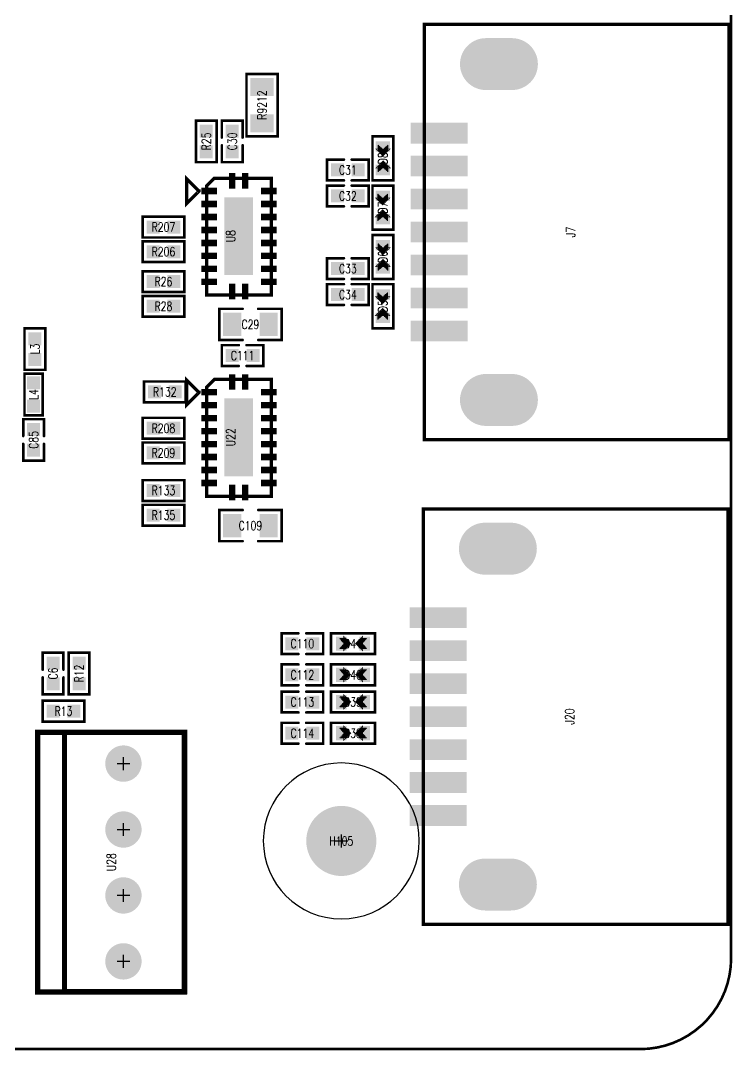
# Model space of a CAD drawing. Extents: x -4 to 157, y -7 to 87.
# Drawn here: x 129.15 to 156.56, y -3.57 to 36.11 of the extents above; entities that cross this region are included whole.
import ezdxf
from ezdxf.enums import TextEntityAlignment as Align

# ---------------------------------------------------------------- set-up
doc = ezdxf.new("R2010")
doc.units = 0
for name, pattern in [('KEEPOUT_00001000$0', [2, 1, 1]), ('TRMIDX_0', [2, 1, 1]), ('TRMIDX_1', [2, 1, 1])]:
    doc.linetypes.add(name, pattern=pattern)
for name, color, linetype in [('BOARD_OUTLINE_00', 254, 'CONTINUOUS'), ('DRIL_NPLTE_THRU_01', 3, 'CONTINUOUS'), ('DRIL_NPLTE_THRU_02', 171, 'CONTINUOUS'), ('DRIL_NPLTE_THRU_03', 222, 'CONTINUOUS'), ('DRIL_NPLTE_THRU_04', 2, 'CONTINUOUS'), ('DRIL_PLTE_THRU_01', 3, 'CONTINUOUS'), ('DRIL_PLTE_THRU_02', 171, 'CONTINUOUS'), ('DRIL_PLTE_THRU_03', 222, 'CONTINUOUS'), ('DRIL_PLTE_THRU_04', 2, 'CONTINUOUS'), ('DRIL_SYMBOL', 254, 'CONTINUOUS'), ('KEEPOUT_-1', 254, 'CONTINUOUS'), ('PADS_BOT', 56, 'CONTINUOUS'), ('PADS_INNER', 96, 'CONTINUOUS'), ('PADS_TOP', 96, 'CONTINUOUS'), ('PART_NAME_126', 6, 'CONTINUOUS'), ('PART_TOP_2DLINE_00', 255, 'CONTINUOUS'), ('PART_TOP_2DLINE_126', 255, 'CONTINUOUS'), ('PART_TOP_COPPER_01', 255, 'CONTINUOUS')]:
    doc.layers.add(name, color=color, linetype=linetype)
doc.styles.add('W0$05', font='simplex', dxfattribs={"width": 0.75})

# ---------------------------------------------------------------- blocks, each defined once
blk = doc.blocks.new('BOARD_5')
at = {"layer": 'BOARD_OUTLINE_00', "const_width": 0.1}
blk.add_lwpolyline([(0, -3.5, -0.414214), (3.5, 0), (156.51, 0, -0.414214), (160.01, -3.5), (160.01, -86.52, -0.414214), (156.51, -90.02), (3.5, -90.02, -0.414214), (0, -86.52)], format="xyb", close=True, dxfattribs=at)
blk = doc.blocks.new('SMOOTH_0$1')
at = {"const_width": 0.05}
blk.add_lwpolyline([(-0.025, 0, 1), (0.025, 0, 1)], format="xyb", close=True, dxfattribs=at)
blk = doc.blocks.new('PART_BODY_TOP_278')
at = {"layer": 'PART_TOP_2DLINE_126', "const_width": 0.1}
for points in [[(-0.3, 0.6), (-1.2, 0.6), (-1.2, -0.6), (-0.3, -0.6)], [(0.3, -0.6), (1.2, -0.6), (1.2, 0.6), (0.3, 0.6)]]:
    blk.add_lwpolyline(points, dxfattribs=at)
at = {"layer": 'PART_TOP_2DLINE_126'}
for p in [(-1.2, 0.6), (-0.3, 0.6), (0.3, 0.6), (1.2, 0.6), (-1.2, -0.6), (-0.3, -0.6), (0.3, -0.6), (1.2, -0.6)]:
    blk.add_blockref('SMOOTH_0$1', p, dxfattribs=at)
blk = doc.blocks.new('DRIL_HOLE_0')
blk.add_lwpolyline([(0, 0, 1), (0, 0, 1)], format="xyb", close=True)
blk = doc.blocks.new('PAD_0')
blk.add_lwpolyline([(0, 0, 1), (0, 0, 1)], format="xyb", close=True)
blk = doc.blocks.new('PAD_14')
at = {"const_width": 0.7}
blk.add_lwpolyline([(-0.45, 0), (0.45, 0)], dxfattribs=at)
blk = doc.blocks.new('STK_TOP_10')
at = {"layer": 'DRIL_PLTE_THRU_01'}
blk.add_blockref('DRIL_HOLE_0', (0, 0), dxfattribs=at)
at = {"layer": 'DRIL_PLTE_THRU_02'}
blk.add_blockref('DRIL_HOLE_0', (0, 0), dxfattribs=at)
at = {"layer": 'DRIL_PLTE_THRU_03'}
blk.add_blockref('DRIL_HOLE_0', (0, 0), dxfattribs=at)
at = {"layer": 'DRIL_PLTE_THRU_04'}
blk.add_blockref('DRIL_HOLE_0', (0, 0), dxfattribs=at)
at = {"layer": 'PADS_BOT'}
blk.add_blockref('PAD_0', (0, 0), dxfattribs=at)
at = {"layer": 'PADS_INNER'}
blk.add_blockref('PAD_0', (0, 0), dxfattribs=at)
at = {"layer": 'PADS_TOP', "rotation": 90}
blk.add_blockref('PAD_14', (0, 0), dxfattribs=at)
blk = doc.blocks.new('SYM_TOP_8')
for name, p in [('STK_TOP_10', (-0.7, 0)), ('STK_TOP_10', (0.7, 0)), ('PART_BODY_TOP_278', (0, 0))]:
    blk.add_blockref(name, p)
blk = doc.blocks.new('PART_TOP_9')
blk.add_blockref('SYM_TOP_8', (0, 0))
at = {"layer": 'PART_NAME_126', "style": 'W0$05', "width": 0.75}
blk.add_text('C109', height=0.35, dxfattribs=at).set_placement((0, 0), align=Align.MIDDLE_CENTER)
blk = doc.blocks.new('PART_BODY_TOP_275')
at = {"layer": 'PART_TOP_2DLINE_126', "const_width": 0.1}
for points in [[(-0.15, 0.4), (-0.8, 0.4), (-0.8, -0.4), (-0.15, -0.4)], [(0.15, -0.4), (0.8, -0.4), (0.8, 0.4), (0.15, 0.4)]]:
    blk.add_lwpolyline(points, dxfattribs=at)
at = {"layer": 'PART_TOP_2DLINE_126'}
for p in [(-0.8, 0.4), (-0.15, 0.4), (0.15, 0.4), (0.8, 0.4), (-0.8, -0.4), (-0.15, -0.4), (0.15, -0.4), (0.8, -0.4)]:
    blk.add_blockref('SMOOTH_0$1', p, dxfattribs=at)
blk = doc.blocks.new('PAD_11')
at = {"const_width": 0.5}
blk.add_lwpolyline([(-0.25, 0), (0.25, 0)], dxfattribs=at)
blk = doc.blocks.new('STK_TOP_7')
at = {"layer": 'DRIL_PLTE_THRU_01'}
blk.add_blockref('DRIL_HOLE_0', (0, 0), dxfattribs=at)
at = {"layer": 'DRIL_PLTE_THRU_02'}
blk.add_blockref('DRIL_HOLE_0', (0, 0), dxfattribs=at)
at = {"layer": 'DRIL_PLTE_THRU_03'}
blk.add_blockref('DRIL_HOLE_0', (0, 0), dxfattribs=at)
at = {"layer": 'DRIL_PLTE_THRU_04'}
blk.add_blockref('DRIL_HOLE_0', (0, 0), dxfattribs=at)
at = {"layer": 'PADS_BOT'}
blk.add_blockref('PAD_0', (0, 0), dxfattribs=at)
at = {"layer": 'PADS_INNER'}
blk.add_blockref('PAD_0', (0, 0), dxfattribs=at)
at = {"layer": 'PADS_TOP'}
blk.add_blockref('PAD_11', (0, 0), dxfattribs=at)
blk = doc.blocks.new('SYM_TOP_5')
for name, p in [('PART_BODY_TOP_275', (0, 0)), ('STK_TOP_7', (-0.4, 0)), ('STK_TOP_7', (0.4, 0))]:
    blk.add_blockref(name, p)
blk = doc.blocks.new('PART_TOP_11')
blk.add_blockref('SYM_TOP_5', (0, 0))
at = {"layer": 'PART_NAME_126', "style": 'W0$05', "width": 0.75}
blk.add_text('C110', height=0.35, dxfattribs=at).set_placement((0, 0), align=Align.MIDDLE_CENTER)
blk = doc.blocks.new('PART_TOP_12')
blk.add_blockref('SYM_TOP_5', (0, 0))
at = {"layer": 'PART_NAME_126', "style": 'W0$05', "width": 0.75}
blk.add_text('C111', height=0.35, dxfattribs=at).set_placement((0, 0), align=Align.MIDDLE_CENTER)
blk = doc.blocks.new('PART_TOP_13')
blk.add_blockref('SYM_TOP_5', (0, 0))
at = {"layer": 'PART_NAME_126', "style": 'W0$05', "width": 0.75}
blk.add_text('C112', height=0.35, dxfattribs=at).set_placement((0, 0), align=Align.MIDDLE_CENTER)
blk = doc.blocks.new('PART_TOP_14')
blk.add_blockref('SYM_TOP_5', (0, 0))
at = {"layer": 'PART_NAME_126', "style": 'W0$05', "width": 0.75}
blk.add_text('C113', height=0.35, dxfattribs=at).set_placement((0, 0), align=Align.MIDDLE_CENTER)
blk = doc.blocks.new('PART_TOP_15')
blk.add_blockref('SYM_TOP_5', (0, 0))
at = {"layer": 'PART_NAME_126', "style": 'W0$05', "width": 0.75}
blk.add_text('C114', height=0.35, dxfattribs=at).set_placement((0, 0), align=Align.MIDDLE_CENTER)
blk = doc.blocks.new('PART_TOP_71')
blk.add_blockref('SYM_TOP_8', (0, 0))
at = {"layer": 'PART_NAME_126', "style": 'W0$05', "width": 0.75}
blk.add_text('C29', height=0.35, dxfattribs=at).set_placement((0, 0), align=Align.MIDDLE_CENTER)
blk = doc.blocks.new('PART_TOP_73')
blk.add_blockref('SYM_TOP_5', (0, 0))
at = {"layer": 'PART_NAME_126', "style": 'W0$05', "width": 0.75}
blk.add_text('C30', height=0.35, dxfattribs=at).set_placement((0, 0), align=Align.MIDDLE_CENTER)
blk = doc.blocks.new('PART_TOP_74')
blk.add_blockref('SYM_TOP_5', (0, 0))
at = {"layer": 'PART_NAME_126', "style": 'W0$05', "width": 0.75}
blk.add_text('C31', height=0.35, dxfattribs=at).set_placement((0, 0), align=Align.MIDDLE_CENTER)
blk = doc.blocks.new('PART_TOP_75')
blk.add_blockref('SYM_TOP_5', (0, 0))
at = {"layer": 'PART_NAME_126', "style": 'W0$05', "width": 0.75}
blk.add_text('C32', height=0.35, dxfattribs=at).set_placement((0, 0), align=Align.MIDDLE_CENTER)
blk = doc.blocks.new('PART_TOP_76')
blk.add_blockref('SYM_TOP_5', (0, 0))
at = {"layer": 'PART_NAME_126', "style": 'W0$05', "width": 0.75}
blk.add_text('C33', height=0.35, dxfattribs=at).set_placement((0, 0), align=Align.MIDDLE_CENTER)
blk = doc.blocks.new('PART_TOP_77')
blk.add_blockref('SYM_TOP_5', (0, 0))
at = {"layer": 'PART_NAME_126', "style": 'W0$05', "width": 0.75}
blk.add_text('C34', height=0.35, dxfattribs=at).set_placement((0, 0), align=Align.MIDDLE_CENTER)
blk = doc.blocks.new('PART_TOP_105')
blk.add_blockref('SYM_TOP_5', (0, 0))
at = {"layer": 'PART_NAME_126', "style": 'W0$05', "width": 0.75}
blk.add_text('C6', height=0.35, rotation=180, dxfattribs=at).set_placement((0, 0), align=Align.MIDDLE_CENTER)
blk = doc.blocks.new('PART_TOP_116')
blk.add_blockref('SYM_TOP_5', (0, 0))
at = {"layer": 'PART_NAME_126', "style": 'W0$05', "width": 0.75}
blk.add_text('C85', height=0.35, rotation=180, dxfattribs=at).set_placement((0, 0), align=Align.MIDDLE_CENTER)
blk = doc.blocks.new('SMOOTH_0$0254')
at = {"const_width": 0.0127}
blk.add_lwpolyline([(-0.00635, 0, 1), (0.00635, 0, 1)], format="xyb", close=True, dxfattribs=at)
blk = doc.blocks.new('SMOOTH_0$0508')
at = {"const_width": 0.0254}
blk.add_lwpolyline([(-0.0127, 0, 1), (0.0127, 0, 1)], format="xyb", close=True, dxfattribs=at)
blk = doc.blocks.new('PART_BODY_TOP_283')
at = {"layer": 'PART_TOP_2DLINE_126', "const_width": 0.1}
blk.add_lwpolyline([(0.85, -0.4), (0.85, 0.4), (-0.85, 0.4), (-0.85, -0.4)], close=True, dxfattribs=at)
at = {"layer": 'PART_TOP_COPPER_01', "linetype": 'TRMIDX_0', "const_width": 0.0508}
for points in [[(-0.3048, 0.1905), (-0.4953, 0.1905)], [(-0.2667, 0.1524), (-0.4572, 0.1524)], [(-0.2413, 0.1143), (-0.4318, 0.1143)], [(-0.2159, 0.0889), (-0.4064, 0.0889)], [(-0.1905, 0.0635), (-0.381, 0.0635)], [(-0.1524, 0.0381), (-0.3429, 0.0381)], [(-0.1397, -0.0127), (-0.3302, -0.0127)], [(-0.127, 0.0127), (-0.3175, 0.0127)], [(-0.3048, -0.1778), (-0.4953, -0.1778)], [(-0.2667, -0.1397), (-0.4572, -0.1397)], [(-0.2286, -0.1016), (-0.4191, -0.1016)], [(-0.2032, -0.0635), (-0.3937, -0.0635)], [(-0.1651, -0.0381), (-0.3556, -0.0381)]]:
    blk.add_lwpolyline(points, dxfattribs=at)
at = {"layer": 'PART_TOP_COPPER_01', "linetype": 'TRMIDX_0', "const_width": 0.0254}
for points in [[(-0.3556, -0.2667), (-0.08255, 0.00635), (-0.36195, 0.28575), (-0.36195, -0.254), (-0.3556, -0.254)], [(-0.3048, -0.1651), (-0.1397, 0), (-0.31115, 0.17145), (-0.31115, -0.1524), (-0.3048, -0.1524)]]:
    blk.add_lwpolyline(points, close=True, dxfattribs=at)
at = {"layer": 'PART_TOP_COPPER_01', "linetype": 'TRMIDX_1', "const_width": 0.0254}
for points in [[(0.3683, 0.2794), (0.09525, 0.00635), (0.37465, -0.27305), (0.37465, 0.2667), (0.3683, 0.2667)], [(0.3175, 0.1778), (0.1524, 0.0127), (0.32385, -0.15875), (0.32385, 0.1651), (0.3175, 0.1651)]]:
    blk.add_lwpolyline(points, close=True, dxfattribs=at)
at = {"layer": 'PART_TOP_COPPER_01', "linetype": 'TRMIDX_1', "const_width": 0.0508}
for points in [[(0.1397, 0), (0.3302, 0)], [(0.1524, 0.0254), (0.3429, 0.0254)], [(0.1651, -0.0254), (0.3556, -0.0254)], [(0.1778, 0.0508), (0.3683, 0.0508)], [(0.2159, 0.0762), (0.4064, 0.0762)], [(0.2413, 0.1143), (0.4318, 0.1143)], [(0.2794, 0.1524), (0.4699, 0.1524)], [(0.3175, 0.1905), (0.508, 0.1905)], [(0.2032, -0.0508), (0.3937, -0.0508)], [(0.2286, -0.0762), (0.4191, -0.0762)], [(0.254, -0.1016), (0.4445, -0.1016)], [(0.2794, -0.1397), (0.4699, -0.1397)], [(0.3175, -0.1778), (0.508, -0.1778)]]:
    blk.add_lwpolyline(points, dxfattribs=at)
at = {"layer": 'PART_TOP_2DLINE_126'}
for p in [(-0.85, 0.4), (0.85, 0.4), (-0.85, -0.4), (0.85, -0.4)]:
    blk.add_blockref('SMOOTH_0$1', p, dxfattribs=at)
at = {"layer": 'PART_TOP_COPPER_01'}
for name, p in [('SMOOTH_0$0508', (-0.4953, 0.1905)), ('SMOOTH_0$0508', (-0.4572, 0.1524)), ('SMOOTH_0$0508', (-0.4318, 0.1143)), ('SMOOTH_0$0508', (-0.4064, 0.0889)), ('SMOOTH_0$0508', (-0.381, 0.0635)), ('SMOOTH_0$0254', (-0.36195, 0.28575)), ('SMOOTH_0$0508', (-0.3429, 0.0381)), ('SMOOTH_0$0508', (-0.3302, -0.0127)), ('SMOOTH_0$0508', (-0.3175, 0.0127)), ('SMOOTH_0$0508', (-0.3048, 0.1905)), ('SMOOTH_0$0254', (-0.31115, 0.17145)), ('SMOOTH_0$0508', (-0.2667, 0.1524)), ('SMOOTH_0$0508', (-0.2413, 0.1143)), ('SMOOTH_0$0508', (-0.2159, 0.0889)), ('SMOOTH_0$0508', (-0.1905, 0.0635)), ('SMOOTH_0$0508', (-0.1524, 0.0381)), ('SMOOTH_0$0508', (-0.1397, -0.0127)), ('SMOOTH_0$0508', (-0.127, 0.0127)), ('SMOOTH_0$0254', (-0.1397, 0)), ('SMOOTH_0$0254', (-0.08255, 0.00635)), ('SMOOTH_0$0254', (0.09525, 0.00635)), ('SMOOTH_0$0508', (0.1397, 0)), ('SMOOTH_0$0508', (0.1524, 0.0254)), ('SMOOTH_0$0254', (0.1524, 0.0127)), ('SMOOTH_0$0508', (0.1651, -0.0254)), ('SMOOTH_0$0508', (0.1778, 0.0508)), ('SMOOTH_0$0508', (0.2159, 0.0762)), ('SMOOTH_0$0508', (0.2413, 0.1143)), ('SMOOTH_0$0508', (0.2794, 0.1524)), ('SMOOTH_0$0508', (0.3175, 0.1905)), ('SMOOTH_0$0254', (0.3175, 0.1778)), ('SMOOTH_0$0254', (0.3175, 0.1651)), ('SMOOTH_0$0508', (0.3302, 0)), ('SMOOTH_0$0254', (0.32385, 0.1651)), ('SMOOTH_0$0508', (0.3429, 0.0254)), ('SMOOTH_0$0508', (0.3556, -0.0254)), ('SMOOTH_0$0508', (0.3683, 0.0508)), ('SMOOTH_0$0254', (0.3683, 0.2794)), ('SMOOTH_0$0254', (0.3683, 0.2667)), ('SMOOTH_0$0254', (0.37465, 0.2667)), ('SMOOTH_0$0508', (0.4064, 0.0762)), ('SMOOTH_0$0508', (0.4318, 0.1143)), ('SMOOTH_0$0508', (0.4699, 0.1524)), ('SMOOTH_0$0508', (0.508, 0.1905)), ('SMOOTH_0$0508', (-0.4953, -0.1778)), ('SMOOTH_0$0508', (-0.4572, -0.1397)), ('SMOOTH_0$0508', (-0.4191, -0.1016)), ('SMOOTH_0$0508', (-0.3937, -0.0635)), ('SMOOTH_0$0508', (-0.3556, -0.0381)), ('SMOOTH_0$0254', (-0.36195, -0.254)), ('SMOOTH_0$0254', (-0.3556, -0.254)), ('SMOOTH_0$0254', (-0.3556, -0.2667)), ('SMOOTH_0$0508', (-0.3048, -0.1778)), ('SMOOTH_0$0254', (-0.31115, -0.1524)), ('SMOOTH_0$0254', (-0.3048, -0.1524)), ('SMOOTH_0$0254', (-0.3048, -0.1651)), ('SMOOTH_0$0508', (-0.2667, -0.1397)), ('SMOOTH_0$0508', (-0.2286, -0.1016)), ('SMOOTH_0$0508', (-0.2032, -0.0635)), ('SMOOTH_0$0508', (-0.1651, -0.0381)), ('SMOOTH_0$0508', (0.2032, -0.0508)), ('SMOOTH_0$0508', (0.2286, -0.0762)), ('SMOOTH_0$0508', (0.254, -0.1016)), ('SMOOTH_0$0508', (0.2794, -0.1397)), ('SMOOTH_0$0508', (0.3175, -0.1778)), ('SMOOTH_0$0254', (0.32385, -0.15875)), ('SMOOTH_0$0254', (0.37465, -0.27305)), ('SMOOTH_0$0508', (0.3937, -0.0508)), ('SMOOTH_0$0508', (0.4191, -0.0762)), ('SMOOTH_0$0508', (0.4445, -0.1016)), ('SMOOTH_0$0508', (0.4699, -0.1397)), ('SMOOTH_0$0508', (0.508, -0.1778))]:
    blk.add_blockref(name, p, dxfattribs=at)
blk = doc.blocks.new('PAD_18')
at = {"const_width": 0.4}
blk.add_lwpolyline([(-0.275, 0), (0.275, 0)], dxfattribs=at)
blk = doc.blocks.new('STK_TOP_15')
at = {"layer": 'DRIL_PLTE_THRU_01'}
blk.add_blockref('DRIL_HOLE_0', (0, 0), dxfattribs=at)
at = {"layer": 'DRIL_PLTE_THRU_02'}
blk.add_blockref('DRIL_HOLE_0', (0, 0), dxfattribs=at)
at = {"layer": 'DRIL_PLTE_THRU_03'}
blk.add_blockref('DRIL_HOLE_0', (0, 0), dxfattribs=at)
at = {"layer": 'DRIL_PLTE_THRU_04'}
blk.add_blockref('DRIL_HOLE_0', (0, 0), dxfattribs=at)
at = {"layer": 'PADS_BOT'}
blk.add_blockref('PAD_0', (0, 0), dxfattribs=at)
at = {"layer": 'PADS_INNER'}
blk.add_blockref('PAD_0', (0, 0), dxfattribs=at)
at = {"layer": 'PADS_TOP', "rotation": 90}
blk.add_blockref('PAD_18', (0, 0), dxfattribs=at)
blk = doc.blocks.new('SYM_TOP_13')
for name, p in [('PART_BODY_TOP_283', (0, 0)), ('STK_TOP_15', (-0.45, 0)), ('STK_TOP_15', (0.45, 0))]:
    blk.add_blockref(name, p)
blk = doc.blocks.new('PART_TOP_160')
blk.add_blockref('SYM_TOP_13', (0, 0))
at = {"layer": 'PART_NAME_126', "style": 'W0$05', "width": 0.75}
blk.add_text('D38', height=0.35, dxfattribs=at).set_placement((0, 0), align=Align.MIDDLE_CENTER)
blk = doc.blocks.new('PART_TOP_161')
blk.add_blockref('SYM_TOP_13', (0, 0))
at = {"layer": 'PART_NAME_126', "style": 'W0$05', "width": 0.75}
blk.add_text('D39', height=0.35, dxfattribs=at).set_placement((0, 0), align=Align.MIDDLE_CENTER)
blk = doc.blocks.new('PART_TOP_163')
blk.add_blockref('SYM_TOP_13', (0, 0))
at = {"layer": 'PART_NAME_126', "style": 'W0$05', "width": 0.75}
blk.add_text('D40', height=0.35, dxfattribs=at).set_placement((0, 0), align=Align.MIDDLE_CENTER)
blk = doc.blocks.new('PART_TOP_164')
blk.add_blockref('SYM_TOP_13', (0, 0))
at = {"layer": 'PART_NAME_126', "style": 'W0$05', "width": 0.75}
blk.add_text('D41', height=0.35, dxfattribs=at).set_placement((0, 0), align=Align.MIDDLE_CENTER)
blk = doc.blocks.new('PART_TOP_173')
blk.add_blockref('SYM_TOP_13', (0, 0))
at = {"layer": 'PART_NAME_126', "style": 'W0$05', "width": 0.75}
blk.add_text('D5', height=0.35, dxfattribs=at).set_placement((0, 0), align=Align.MIDDLE_CENTER)
blk = doc.blocks.new('PART_TOP_175')
blk.add_blockref('SYM_TOP_13', (0, 0))
at = {"layer": 'PART_NAME_126', "style": 'W0$05', "width": 0.75}
blk.add_text('D6', height=0.35, rotation=180, dxfattribs=at).set_placement((0, 0), align=Align.MIDDLE_CENTER)
blk = doc.blocks.new('PART_TOP_176')
blk.add_blockref('SYM_TOP_13', (0, 0))
at = {"layer": 'PART_NAME_126', "style": 'W0$05', "width": 0.75}
blk.add_text('D7', height=0.35, dxfattribs=at).set_placement((0, 0), align=Align.MIDDLE_CENTER)
blk = doc.blocks.new('PART_TOP_177')
blk.add_blockref('SYM_TOP_13', (0, 0))
at = {"layer": 'PART_NAME_126', "style": 'W0$05', "width": 0.75}
blk.add_text('D8', height=0.35, rotation=180, dxfattribs=at).set_placement((0, 0), align=Align.MIDDLE_CENTER)
blk = doc.blocks.new('PART_BODY_TOP_290')
at = {"layer": 'PART_TOP_2DLINE_126', "const_width": 0.1}
blk.add_lwpolyline([(-0.8, 0.4), (0.8, 0.4), (0.8, -0.4), (-0.8, -0.4)], close=True, dxfattribs=at)
at = {"layer": 'PART_TOP_2DLINE_126'}
for p in [(-0.8, 0.4), (0.8, 0.4), (-0.8, -0.4), (0.8, -0.4)]:
    blk.add_blockref('SMOOTH_0$1', p, dxfattribs=at)
blk = doc.blocks.new('SYM_TOP_20')
for name, p in [('PART_BODY_TOP_290', (0, 0)), ('STK_TOP_7', (-0.4, 0)), ('STK_TOP_7', (0.4, 0))]:
    blk.add_blockref(name, p)
blk = doc.blocks.new('PART_TOP_207')
blk.add_blockref('SYM_TOP_20', (0, 0))
at = {"layer": 'PART_NAME_126', "style": 'W0$05', "width": 0.75}
blk.add_text('L3', height=0.35, rotation=180, dxfattribs=at).set_placement((0, 0), align=Align.MIDDLE_CENTER)
blk = doc.blocks.new('PART_BODY_TOP_306')
at = {"layer": 'PART_TOP_2DLINE_126', "const_width": 0.1}
blk.add_lwpolyline([(-0.8, -0.35), (-0.8, 0.35), (0.8, 0.35), (0.8, -0.35)], close=True, dxfattribs=at)
at = {"layer": 'PART_TOP_2DLINE_126'}
for p in [(-0.8, 0.35), (0.8, 0.35), (-0.8, -0.35), (0.8, -0.35)]:
    blk.add_blockref('SMOOTH_0$1', p, dxfattribs=at)
blk = doc.blocks.new('SYM_TOP_36')
for name, p in [('PART_BODY_TOP_306', (0, 0)), ('STK_TOP_7', (-0.45, 0)), ('STK_TOP_7', (0.45, 0))]:
    blk.add_blockref(name, p)
blk = doc.blocks.new('PART_TOP_208')
blk.add_blockref('SYM_TOP_36', (0, 0))
at = {"layer": 'PART_NAME_126', "style": 'W0$05', "width": 0.75}
blk.add_text('L4', height=0.35, dxfattribs=at).set_placement((0, 0), align=Align.MIDDLE_CENTER)
blk = doc.blocks.new('PART_TOP_249')
blk.add_blockref('SYM_TOP_20', (0, 0))
at = {"layer": 'PART_NAME_126', "style": 'W0$05', "width": 0.75}
blk.add_text('R12', height=0.35, rotation=180, dxfattribs=at).set_placement((0, 0), align=Align.MIDDLE_CENTER)
blk = doc.blocks.new('PART_TOP_252')
blk.add_blockref('SYM_TOP_20', (0, 0))
at = {"layer": 'PART_NAME_126', "style": 'W0$05', "width": 0.75}
blk.add_text('R13', height=0.35, dxfattribs=at).set_placement((0, 0), align=Align.MIDDLE_CENTER)
blk = doc.blocks.new('PART_TOP_253')
blk.add_blockref('SYM_TOP_20', (0, 0))
at = {"layer": 'PART_NAME_126', "style": 'W0$05', "width": 0.75}
blk.add_text('R132', height=0.35, dxfattribs=at).set_placement((0, 0), align=Align.MIDDLE_CENTER)
blk = doc.blocks.new('PART_TOP_254')
blk.add_blockref('SYM_TOP_20', (0, 0))
at = {"layer": 'PART_NAME_126', "style": 'W0$05', "width": 0.75}
blk.add_text('R133', height=0.35, rotation=180, dxfattribs=at).set_placement((0, 0), align=Align.MIDDLE_CENTER)
blk = doc.blocks.new('PART_TOP_255')
blk.add_blockref('SYM_TOP_20', (0, 0))
at = {"layer": 'PART_NAME_126', "style": 'W0$05', "width": 0.75}
blk.add_text('R135', height=0.35, rotation=180, dxfattribs=at).set_placement((0, 0), align=Align.MIDDLE_CENTER)
blk = doc.blocks.new('PART_TOP_325')
blk.add_blockref('SYM_TOP_20', (0, 0))
at = {"layer": 'PART_NAME_126', "style": 'W0$05', "width": 0.75}
blk.add_text('R25', height=0.35, rotation=180, dxfattribs=at).set_placement((0, 0), align=Align.MIDDLE_CENTER)
blk = doc.blocks.new('PART_TOP_326')
blk.add_blockref('SYM_TOP_20', (0, 0))
at = {"layer": 'PART_NAME_126', "style": 'W0$05', "width": 0.75}
blk.add_text('R26', height=0.35, rotation=180, dxfattribs=at).set_placement((0, 0), align=Align.MIDDLE_CENTER)
blk = doc.blocks.new('PART_TOP_327')
blk.add_blockref('SYM_TOP_20', (0, 0))
at = {"layer": 'PART_NAME_126', "style": 'W0$05', "width": 0.75}
blk.add_text('R28', height=0.35, rotation=180, dxfattribs=at).set_placement((0, 0), align=Align.MIDDLE_CENTER)
blk = doc.blocks.new('SMOOTH_0$127')
at = {"const_width": 0.0635}
blk.add_lwpolyline([(-0.03175, 0, 1), (0.03175, 0, 1)], format="xyb", close=True, dxfattribs=at)
blk = doc.blocks.new('PART_BODY_TOP_320')
at = {"layer": 'PART_TOP_2DLINE_00', "const_width": 0.127}
for points in [[(-2.23, 1.26), (2.27, 1.26), (2.27, -1.24), (-1.93, -1.24), (-2.23, -0.94)], [(-1.74, -1.54), (-2.21, -2.01), (-1.25, -2.01), (-1.73, -1.53), (-1.74, -1.53)]]:
    blk.add_lwpolyline(points, close=True, dxfattribs=at)
at = {"layer": 'PART_TOP_2DLINE_00'}
for p in [(-2.23, 1.26), (2.27, 1.26), (-2.23, -0.94), (-1.93, -1.24), (2.27, -1.24), (-1.74, -1.53), (-1.74, -1.54), (-1.73, -1.53), (-2.21, -2.01), (-1.25, -2.01)]:
    blk.add_blockref('SMOOTH_0$127', p, dxfattribs=at)
blk = doc.blocks.new('PAD_79')
at = {"const_width": 0.25}
blk.add_lwpolyline([(-0.3, 0), (0.3, 0)], dxfattribs=at)
blk = doc.blocks.new('STK_TOP_75')
at = {"layer": 'DRIL_PLTE_THRU_01'}
blk.add_blockref('DRIL_HOLE_0', (0, 0), dxfattribs=at)
at = {"layer": 'DRIL_PLTE_THRU_02'}
blk.add_blockref('DRIL_HOLE_0', (0, 0), dxfattribs=at)
at = {"layer": 'DRIL_PLTE_THRU_03'}
blk.add_blockref('DRIL_HOLE_0', (0, 0), dxfattribs=at)
at = {"layer": 'DRIL_PLTE_THRU_04'}
blk.add_blockref('DRIL_HOLE_0', (0, 0), dxfattribs=at)
at = {"layer": 'PADS_BOT'}
blk.add_blockref('PAD_0', (0, 0), dxfattribs=at)
at = {"layer": 'PADS_INNER'}
blk.add_blockref('PAD_0', (0, 0), dxfattribs=at)
at = {"layer": 'PADS_TOP', "rotation": 90}
blk.add_blockref('PAD_79', (0, 0), dxfattribs=at)
blk = doc.blocks.new('STK_TOP_76')
at = {"layer": 'DRIL_PLTE_THRU_01'}
blk.add_blockref('DRIL_HOLE_0', (0, 0), dxfattribs=at)
at = {"layer": 'DRIL_PLTE_THRU_02'}
blk.add_blockref('DRIL_HOLE_0', (0, 0), dxfattribs=at)
at = {"layer": 'DRIL_PLTE_THRU_03'}
blk.add_blockref('DRIL_HOLE_0', (0, 0), dxfattribs=at)
at = {"layer": 'DRIL_PLTE_THRU_04'}
blk.add_blockref('DRIL_HOLE_0', (0, 0), dxfattribs=at)
at = {"layer": 'PADS_BOT'}
blk.add_blockref('PAD_0', (0, 0), dxfattribs=at)
at = {"layer": 'PADS_INNER'}
blk.add_blockref('PAD_0', (0, 0), dxfattribs=at)
at = {"layer": 'PADS_TOP'}
blk.add_blockref('PAD_79', (0, 0), dxfattribs=at)
blk = doc.blocks.new('PAD_80')
at = {"const_width": 1.1}
blk.add_lwpolyline([(-1.5, 0), (1.5, 0)], dxfattribs=at)
blk = doc.blocks.new('STK_TOP_77')
at = {"layer": 'DRIL_PLTE_THRU_01'}
blk.add_blockref('DRIL_HOLE_0', (0, 0), dxfattribs=at)
at = {"layer": 'DRIL_PLTE_THRU_02'}
blk.add_blockref('DRIL_HOLE_0', (0, 0), dxfattribs=at)
at = {"layer": 'DRIL_PLTE_THRU_03'}
blk.add_blockref('DRIL_HOLE_0', (0, 0), dxfattribs=at)
at = {"layer": 'DRIL_PLTE_THRU_04'}
blk.add_blockref('DRIL_HOLE_0', (0, 0), dxfattribs=at)
at = {"layer": 'PADS_BOT'}
blk.add_blockref('PAD_0', (0, 0), dxfattribs=at)
at = {"layer": 'PADS_INNER'}
blk.add_blockref('PAD_0', (0, 0), dxfattribs=at)
at = {"layer": 'PADS_TOP'}
blk.add_blockref('PAD_80', (0, 0), dxfattribs=at)
blk = doc.blocks.new('SYM_TOP_50')
for name, p in [('PART_BODY_TOP_320', (0, 0)), ('STK_TOP_75', (-1.74, 1.16)), ('STK_TOP_75', (-1.24, 1.16)), ('STK_TOP_75', (-0.74, 1.16)), ('STK_TOP_75', (-0.24, 1.16)), ('STK_TOP_75', (0.26, 1.16)), ('STK_TOP_75', (0.76, 1.16)), ('STK_TOP_75', (1.26, 1.16)), ('STK_TOP_75', (1.76, 1.16)), ('STK_TOP_77', (0, 0)), ('STK_TOP_76', (-2.13, 0.25)), ('STK_TOP_76', (2.13, 0.25)), ('STK_TOP_76', (-2.13, -0.25)), ('STK_TOP_76', (2.13, -0.25)), ('STK_TOP_75', (-1.74, -1.14)), ('STK_TOP_75', (-1.24, -1.14)), ('STK_TOP_75', (-0.74, -1.14)), ('STK_TOP_75', (-0.24, -1.14)), ('STK_TOP_75', (0.26, -1.14)), ('STK_TOP_75', (0.76, -1.14)), ('STK_TOP_75', (1.26, -1.14)), ('STK_TOP_75', (1.76, -1.14))]:
    blk.add_blockref(name, p)
blk = doc.blocks.new('PART_TOP_412')
blk.add_blockref('SYM_TOP_50', (0, 0))
at = {"layer": 'PART_NAME_126', "style": 'W0$05', "width": 0.75}
blk.add_text('U22', height=0.35, rotation=180, dxfattribs=at).set_placement((0, -0.307), align=Align.MIDDLE_CENTER)
blk = doc.blocks.new('PART_TOP_424')
blk.add_blockref('SYM_TOP_50', (0, 0))
at = {"layer": 'PART_NAME_126', "style": 'W0$05', "width": 0.75}
blk.add_text('U8', height=0.35, rotation=180, dxfattribs=at).set_placement((0, -0.307), align=Align.MIDDLE_CENTER)
blk = doc.blocks.new('PART_BODY_TOP_331')
at = {"layer": 'KEEPOUT_-1', "linetype": 'KEEPOUT_00001000$0'}
blk.add_lwpolyline([(-3.003, 0, 1), (3.003, 0, 1)], format="xyb", close=True, dxfattribs=at)
blk = doc.blocks.new('DRIL_SYMBOL_2$7')
at = {"layer": 'DRIL_SYMBOL', "const_width": 0.0508}
for points in [[(-0.254, 0), (0.254, 0)], [(0, -0.254), (0, 0.254)]]:
    blk.add_lwpolyline(points, dxfattribs=at)
blk = doc.blocks.new('DRIL_HOLE_2$7')
at = {"const_width": 1.35}
blk.add_lwpolyline([(-0.675, 0, 1), (0.675, 0, 1)], format="xyb", close=True, dxfattribs=at)
blk.add_blockref('DRIL_SYMBOL_2$7', (0, 0))
blk = doc.blocks.new('PAD_89')
at = {"const_width": 1.35}
blk.add_lwpolyline([(0, -0.675, 1), (0, 0.675, 1)], format="xyb", close=True, dxfattribs=at)
blk = doc.blocks.new('STK_TOP_91')
at = {"layer": 'DRIL_NPLTE_THRU_01'}
blk.add_blockref('DRIL_HOLE_2$7', (0, 0), dxfattribs=at)
at = {"layer": 'DRIL_NPLTE_THRU_02'}
blk.add_blockref('DRIL_HOLE_2$7', (0, 0), dxfattribs=at)
at = {"layer": 'DRIL_NPLTE_THRU_03'}
blk.add_blockref('DRIL_HOLE_2$7', (0, 0), dxfattribs=at)
at = {"layer": 'DRIL_NPLTE_THRU_04'}
blk.add_blockref('DRIL_HOLE_2$7', (0, 0), dxfattribs=at)
at = {"layer": 'PADS_BOT'}
blk.add_blockref('PAD_89', (0, 0), dxfattribs=at)
at = {"layer": 'PADS_INNER'}
blk.add_blockref('PAD_89', (0, 0), dxfattribs=at)
at = {"layer": 'PADS_TOP'}
blk.add_blockref('PAD_89', (0, 0), dxfattribs=at)
blk = doc.blocks.new('SYM_TOP_61')
for name in ['PART_BODY_TOP_331', 'STK_TOP_91']:
    blk.add_blockref(name, (0, 0))
blk = doc.blocks.new('PART_TOP_434')
blk.add_blockref('SYM_TOP_61', (0, 0))
at = {"layer": 'PART_NAME_126', "style": 'W0$05', "width": 0.75}
blk.add_text('H105', height=0.35, dxfattribs=at).set_placement((0, 0), align=Align.MIDDLE_CENTER)
blk = doc.blocks.new('SMOOTH_0$2032')
at = {"const_width": 0.1016}
blk.add_lwpolyline([(-0.0508, 0, 1), (0.0508, 0, 1)], format="xyb", close=True, dxfattribs=at)
blk = doc.blocks.new('PART_BODY_TOP_333')
at = {"layer": 'PART_TOP_2DLINE_126', "const_width": 0.203}
for points in [[(-1.19, 2.365), (8.8, 2.365), (8.8, -2.27), (-1.19, -2.27)], [(-1.19, 2.35), (8.81, 2.35), (8.81, -3.3), (-1.19, -3.3)]]:
    blk.add_lwpolyline(points, close=True, dxfattribs=at)
at = {"layer": 'PART_TOP_2DLINE_126'}
for p in [(-1.19, 2.365), (-1.19, 2.35), (8.8, 2.365), (8.81, 2.35), (-1.19, -2.27), (8.8, -2.27), (-1.19, -3.3), (8.81, -3.3)]:
    blk.add_blockref('SMOOTH_0$2032', p, dxfattribs=at)
blk = doc.blocks.new('DRIL_SYMBOL_0$9')
at = {"layer": 'DRIL_SYMBOL', "const_width": 0.0508}
for points in [[(-0.254, 0), (0.254, 0)], [(0, -0.254), (0, 0.254)]]:
    blk.add_lwpolyline(points, dxfattribs=at)
blk = doc.blocks.new('DRIL_HOLE_0$9')
at = {"const_width": 0.45}
blk.add_lwpolyline([(-0.225, 0, 1), (0.225, 0, 1)], format="xyb", close=True, dxfattribs=at)
blk.add_blockref('DRIL_SYMBOL_0$9', (0, 0))
blk = doc.blocks.new('PAD_90')
at = {"const_width": 0.7}
blk.add_lwpolyline([(0, -0.35, 1), (0, 0.35, 1)], format="xyb", close=True, dxfattribs=at)
blk = doc.blocks.new('STK_TOP_93')
at = {"layer": 'DRIL_PLTE_THRU_01'}
blk.add_blockref('DRIL_HOLE_0$9', (0, 0), dxfattribs=at)
at = {"layer": 'DRIL_PLTE_THRU_02'}
blk.add_blockref('DRIL_HOLE_0$9', (0, 0), dxfattribs=at)
at = {"layer": 'DRIL_PLTE_THRU_03'}
blk.add_blockref('DRIL_HOLE_0$9', (0, 0), dxfattribs=at)
at = {"layer": 'DRIL_PLTE_THRU_04'}
blk.add_blockref('DRIL_HOLE_0$9', (0, 0), dxfattribs=at)
at = {"layer": 'PADS_BOT'}
blk.add_blockref('PAD_90', (0, 0), dxfattribs=at)
at = {"layer": 'PADS_INNER'}
blk.add_blockref('PAD_90', (0, 0), dxfattribs=at)
at = {"layer": 'PADS_TOP'}
blk.add_blockref('PAD_90', (0, 0), dxfattribs=at)
blk = doc.blocks.new('SYM_TOP_63')
for name, p in [('PART_BODY_TOP_333', (0, 0)), ('STK_TOP_93', (0.01, 0)), ('STK_TOP_93', (2.55, 0)), ('STK_TOP_93', (5.09, 0)), ('STK_TOP_93', (7.63, 0))]:
    blk.add_blockref(name, p)
blk = doc.blocks.new('PART_TOP_437')
blk.add_blockref('SYM_TOP_63', (0, 0))
at = {"layer": 'PART_NAME_126', "style": 'W0$05', "width": 0.75}
blk.add_text('U28', height=0.35, rotation=180, dxfattribs=at).set_placement((3.81, -0.467), align=Align.MIDDLE_CENTER)
blk = doc.blocks.new('PART_TOP_438')
blk.add_blockref('SYM_TOP_20', (0, 0))
at = {"layer": 'PART_NAME_126', "style": 'W0$05', "width": 0.75}
blk.add_text('R206', height=0.35, dxfattribs=at).set_placement((0, 0), align=Align.MIDDLE_CENTER)
blk = doc.blocks.new('PART_TOP_439')
blk.add_blockref('SYM_TOP_20', (0, 0))
at = {"layer": 'PART_NAME_126', "style": 'W0$05', "width": 0.75}
blk.add_text('R207', height=0.35, dxfattribs=at).set_placement((0, 0), align=Align.MIDDLE_CENTER)
blk = doc.blocks.new('PART_TOP_440')
blk.add_blockref('SYM_TOP_20', (0, 0))
at = {"layer": 'PART_NAME_126', "style": 'W0$05', "width": 0.75}
blk.add_text('R208', height=0.35, dxfattribs=at).set_placement((0, 0), align=Align.MIDDLE_CENTER)
blk = doc.blocks.new('PART_TOP_441')
blk.add_blockref('SYM_TOP_20', (0, 0))
at = {"layer": 'PART_NAME_126', "style": 'W0$05', "width": 0.75}
blk.add_text('R209', height=0.35, dxfattribs=at).set_placement((0, 0), align=Align.MIDDLE_CENTER)
blk = doc.blocks.new('PART_BODY_TOP_336')
at = {"layer": 'PART_TOP_2DLINE_126', "const_width": 0.127}
blk.add_lwpolyline([(-4.19, 11.16), (11.81, 11.16), (11.81, -0.57), (-4.19, -0.57)], close=True, dxfattribs=at)
at = {"layer": 'PART_TOP_2DLINE_126'}
for p in [(-4.19, 11.16), (11.81, 11.16), (-4.19, -0.57), (11.81, -0.57)]:
    blk.add_blockref('SMOOTH_0$127', p, dxfattribs=at)
blk = doc.blocks.new('PAD_94')
at = {"const_width": 0.8}
blk.add_lwpolyline([(-1.1, 0), (1.1, 0)], dxfattribs=at)
blk = doc.blocks.new('STK_TOP_96')
at = {"layer": 'DRIL_PLTE_THRU_01'}
blk.add_blockref('DRIL_HOLE_0', (0, 0), dxfattribs=at)
at = {"layer": 'DRIL_PLTE_THRU_02'}
blk.add_blockref('DRIL_HOLE_0', (0, 0), dxfattribs=at)
at = {"layer": 'DRIL_PLTE_THRU_03'}
blk.add_blockref('DRIL_HOLE_0', (0, 0), dxfattribs=at)
at = {"layer": 'DRIL_PLTE_THRU_04'}
blk.add_blockref('DRIL_HOLE_0', (0, 0), dxfattribs=at)
at = {"layer": 'PADS_BOT'}
blk.add_blockref('PAD_0', (0, 0), dxfattribs=at)
at = {"layer": 'PADS_INNER'}
blk.add_blockref('PAD_0', (0, 0), dxfattribs=at)
at = {"layer": 'PADS_TOP', "rotation": 90}
blk.add_blockref('PAD_94', (0, 0), dxfattribs=at)
blk = doc.blocks.new('DRIL_SLOT_0003100066000000900')
for points, const_width in [([(0.2, -0.45), (0.2, 0.45, 1), (-0.2, 0.45), (-0.2, -0.45, 1)], 0.4), ([(0.19685, -0.4445), (0.19685, 0.4445, 1), (-0.19685, 0.4445), (-0.19685, -0.4445, 1)], 0.3937)]:
    blk.add_lwpolyline(points, format="xyb", close=True, dxfattribs=dict(const_width=const_width))
blk = doc.blocks.new('PAD_95')
at = {"const_width": 1}
blk.add_lwpolyline([(-0.5, -0.5), (0.5, -0.5, 1), (0.5, 0.5), (-0.5, 0.5, 1)], format="xyb", close=True, dxfattribs=at)
blk = doc.blocks.new('STK_TOP_97')
at = {"layer": 'DRIL_PLTE_THRU_01'}
blk.add_blockref('DRIL_SLOT_0003100066000000900', (0, 0), dxfattribs=at)
at = {"layer": 'DRIL_PLTE_THRU_02'}
blk.add_blockref('DRIL_SLOT_0003100066000000900', (0, 0), dxfattribs=at)
at = {"layer": 'DRIL_PLTE_THRU_03'}
blk.add_blockref('DRIL_SLOT_0003100066000000900', (0, 0), dxfattribs=at)
at = {"layer": 'DRIL_PLTE_THRU_04'}
blk.add_blockref('DRIL_SLOT_0003100066000000900', (0, 0), dxfattribs=at)
at = {"layer": 'PADS_BOT', "rotation": 90}
blk.add_blockref('PAD_95', (0, 0), dxfattribs=at)
at = {"layer": 'PADS_INNER', "rotation": 90}
blk.add_blockref('PAD_95', (0, 0), dxfattribs=at)
at = {"layer": 'PADS_TOP', "rotation": 90}
blk.add_blockref('PAD_95', (0, 0), dxfattribs=at)
blk = doc.blocks.new('SYM_TOP_66')
for name, p in [('PART_BODY_TOP_336', (0, 0)), ('STK_TOP_97', (-2.66, 2.3)), ('STK_TOP_97', (10.28, 2.3)), ('STK_TOP_96', (0, 0)), ('STK_TOP_96', (1.27, 0)), ('STK_TOP_96', (2.54, 0)), ('STK_TOP_96', (3.81, 0)), ('STK_TOP_96', (5.08, 0)), ('STK_TOP_96', (6.35, 0)), ('STK_TOP_96', (7.62, 0))]:
    blk.add_blockref(name, p)
blk = doc.blocks.new('PART_TOP_445')
blk.add_blockref('SYM_TOP_66', (0, 0))
at = {"layer": 'PART_NAME_126', "style": 'W0$05', "width": 0.75}
blk.add_text('J20', height=0.35, rotation=180, dxfattribs=at).set_placement((3.81, 5.062), align=Align.MIDDLE_CENTER)
blk = doc.blocks.new('PART_TOP_446')
blk.add_blockref('SYM_TOP_66', (0, 0))
at = {"layer": 'PART_NAME_126', "style": 'W0$05', "width": 0.75}
blk.add_text('J7', height=0.35, rotation=180, dxfattribs=at).set_placement((3.81, 5.062), align=Align.MIDDLE_CENTER)
blk = doc.blocks.new('PART_BODY_TOP_289')
at = {"layer": 'PART_TOP_2DLINE_126', "const_width": 0.1}
blk.add_lwpolyline([(-1.2, 0.6), (1.2, 0.6), (1.2, -0.6), (-1.2, -0.6)], close=True, dxfattribs=at)
at = {"layer": 'PART_TOP_2DLINE_126'}
for p in [(-1.2, 0.6), (1.2, 0.6), (-1.2, -0.6), (1.2, -0.6)]:
    blk.add_blockref('SMOOTH_0$1', p, dxfattribs=at)
blk = doc.blocks.new('SYM_TOP_19')
for name, p in [('STK_TOP_10', (-0.7, 0)), ('STK_TOP_10', (0.7, 0)), ('PART_BODY_TOP_289', (0, 0))]:
    blk.add_blockref(name, p)
blk = doc.blocks.new('PART_TOP_464')
blk.add_blockref('SYM_TOP_19', (0, 0))
at = {"layer": 'PART_NAME_126', "style": 'W0$05', "width": 0.75}
blk.add_text('R9212', height=0.35, rotation=180, dxfattribs=at).set_placement((0, 0), align=Align.MIDDLE_CENTER)

msp = doc.modelspace()

# ---------------------------------------------------------------- block references
for name, p in [('BOARD_5', (-3.5, 86.5)), ('PART_TOP_74', (141.75, 30.35)), ('PART_TOP_75', (141.75, 29.35)), ('PART_TOP_439', (134.65, 28.15)), ('PART_TOP_438', (134.65, 27.2)), ('PART_TOP_76', (141.75, 26.55)), ('PART_TOP_77', (141.75, 25.55)), ('PART_TOP_71', (138, 24.4)), ('PART_TOP_12', (137.7, 23.2)), ('PART_TOP_253', (134.7, 21.8)), ('PART_TOP_440', (134.65, 20.4)), ('PART_TOP_441', (134.65, 19.45)), ('PART_TOP_9', (138, 16.65)), ('PART_TOP_11', (140, 12.1)), ('PART_TOP_164', (141.95, 12.1)), ('PART_TOP_13', (140, 10.9)), ('PART_TOP_163', (141.95, 10.9)), ('PART_TOP_161', (141.95, 9.85)), ('PART_TOP_252', (130.8, 9.5)), ('PART_TOP_14', (140, 9.85)), ('PART_TOP_15', (140, 8.65)), ('PART_TOP_160', (141.95, 8.65)), ('PART_TOP_434', (141.5, 4.5))]:
    msp.add_blockref(name, p)
for name, p, rotation in [('PART_TOP_446', (145.27, 31.77), 270), ('PART_TOP_464', (138.45, 32.85), 270), ('PART_TOP_325', (136.3, 31.45), 270), ('PART_TOP_73', (137.3, 31.45), 90), ('PART_TOP_177', (143.1, 30.8), 270), ('PART_TOP_424', (137.55, 27.8), 270), ('PART_TOP_176', (143.1, 28.9), 90), ('PART_TOP_175', (143.1, 27), 270), ('PART_TOP_326', (134.65, 26.05), 180), ('PART_TOP_173', (143.1, 25.1), 90), ('PART_TOP_327', (134.65, 25.1), 180), ('PART_TOP_207', (129.7, 23.45), 270), ('PART_TOP_208', (129.65, 21.7), 90), ('PART_TOP_412', (137.55, 20.05), 270), ('PART_TOP_116', (129.65, 19.95), 270), ('PART_TOP_254', (134.65, 18), 180), ('PART_TOP_255', (134.65, 17.05), 180), ('PART_TOP_445', (145.23, 13.1), 270), ('PART_TOP_105', (130.4, 10.95), 270), ('PART_TOP_249', (131.4, 10.95), 270), ('PART_TOP_437', (133.11, 7.49), 270)]:
    msp.add_blockref(name, p, dxfattribs=dict(rotation=rotation))

doc.saveas('drawing.dxf')
